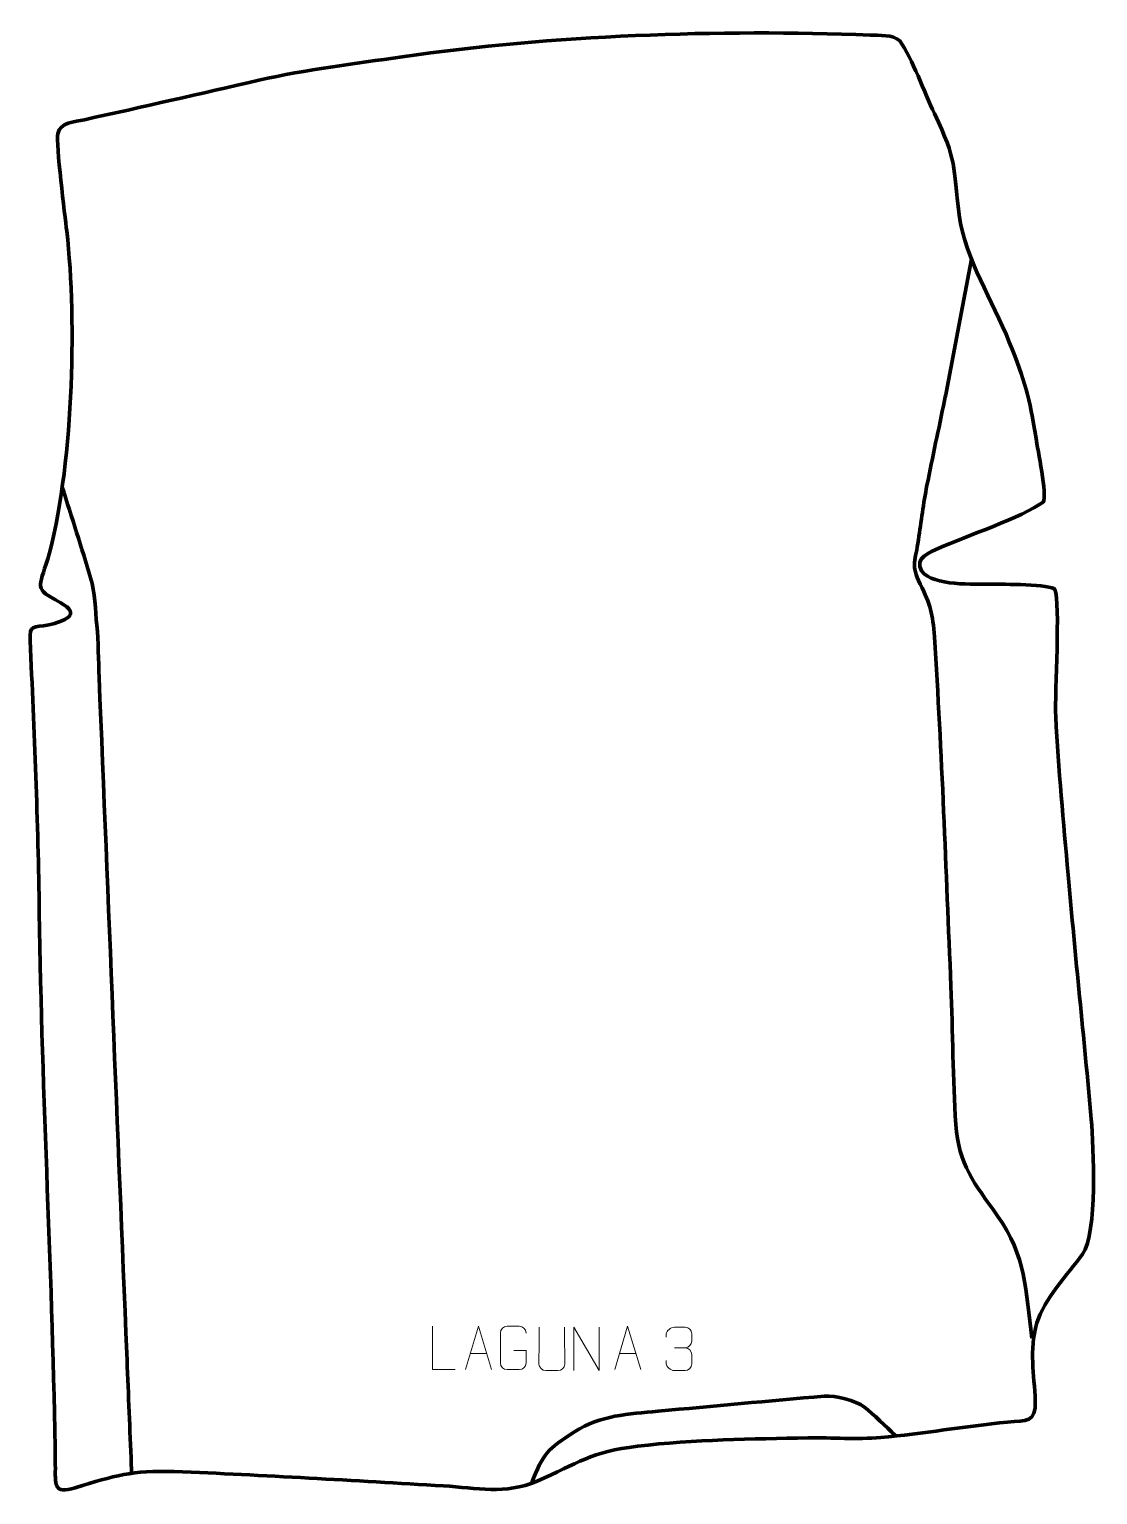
# Model space of a CAD drawing. Header units: millimetres. Extents: x -600 to 16, y 75 to 919.
import ezdxf

# ---------------------------------------------------------------- set-up
doc = ezdxf.new("R2010")
doc.units = ezdxf.units.MM
doc.header["$MEASUREMENT"] = 0
doc.layers.add('layer 2', color=7, linetype='Continuous')
doc.layers.add('layer 3', color=7, linetype='Continuous')

msp = doc.modelspace()

# ---------------------------------------------------------------- linework, layer by layer
at = {"layer": 'layer 2', "color": 140, "lineweight": 158}
for points, knots in [([(-21.7518, 164.822), (-25.5183, 192.4546), (-24.8055, 211.5937), (-41.7627, 235.5229), (-41.7627, 235.5229), (-54.6589, 253.7214), (-64.0047, 264.7057), (-65.5859, 287.9243), (-65.5859, 287.9243), (-67.3216, 314.186), (-67.2988, 341.1897), (-68.4254, 367.6441), (-68.4254, 367.6441), (-71.266, 434.4873), (-73.5658, 502.1991), (-77.9593, 568.9016), (-77.9593, 568.9016), (-78.8254, 582.0509), (-80.3054, 587.4073), (-86.0745, 599.2286), (-86.0745, 599.2286), (-91.6711, 610.6963), (-88.8789, 612.577), (-87.1331, 624.8495), (-87.1331, 624.8495), (-85.6331, 635.3938), (-84.2037, 645.7343), (-82.2341, 656.2156), (-82.2341, 656.2156), (-79.0205, 672.5205), (-75.4381, 688.7547), (-72.1258, 705.0413), (-72.1258, 705.0413), (-71.8267, 706.5166), (-71.5276, 707.992), (-71.2285, 709.4673), (-71.2285, 709.4673), (-71.2285, 709.4673), (-61.8357, 759.3414), (-61.8357, 759.3414), (-61.8357, 759.3414), (-61.8357, 759.3414), (-56.5662, 786.4384), (-56.5662, 786.4384)], [0, 0, 0, 0, 0.08333333, 0.08333333, 0.08333333, 0.08333333, 0.16666667, 0.16666667, 0.16666667, 0.16666667, 0.25, 0.25, 0.25, 0.25, 0.33333333, 0.33333333, 0.33333333, 0.33333333, 0.41666667, 0.41666667, 0.41666667, 0.41666667, 0.5, 0.5, 0.5, 0.5, 0.58333333, 0.58333333, 0.58333333, 0.58333333, 0.66666667, 0.66666667, 0.66666667, 0.66666667, 0.75, 0.75, 0.75, 0.75, 0.83333333, 0.83333333, 0.83333333, 0.83333333, 1, 1, 1, 1]), ([(-580.5202, 655.1096), (-575.1177, 637.8574), (-569.2873, 620.2348), (-564.187, 602.9536), (-564.187, 602.9536), (-561.6964, 594.5149), (-561.4484, 584.373), (-560.5958, 575.5394), (-560.5958, 575.5394), (-559.7161, 566.425), (-559.665, 554.9111), (-559.2812, 545.5234), (-559.2812, 545.5234), (-553.9714, 415.6268), (-548.6615, 285.7301), (-543.3517, 155.8335), (-543.3517, 155.8335), (-542.5348, 135.8494), (-541.7179, 115.8653), (-540.901, 95.8812), (-540.901, 95.8812), (-540.7785, 92.8836), (-540.6559, 89.886), (-540.5334, 86.8884)], [0, 0, 0, 0, 0.14285714, 0.14285714, 0.14285714, 0.14285714, 0.28571429, 0.28571429, 0.28571429, 0.28571429, 0.42857143, 0.42857143, 0.42857143, 0.42857143, 0.57142857, 0.57142857, 0.57142857, 0.57142857, 0.71428571, 0.71428571, 0.71428571, 0.71428571, 1, 1, 1, 1]), ([(-310.0965, 81.0627), (-303.455, 98.2011), (-300.909, 100.8977), (-285.2942, 110.824), (-285.2942, 110.824), (-270.3406, 120.33), (-254.3333, 121.1001), (-237.1487, 122.6727), (-237.1487, 122.6727), (-205.2467, 125.592), (-173.3452, 128.5713), (-141.4296, 131.332), (-141.4296, 131.332), (-134.8838, 131.8955), (-123.5332, 129.0095), (-118.2634, 125.0075), (-118.2634, 125.0075), (-112.717, 120.7955), (-105.8956, 113.7514), (-100.5982, 108.8055)], [0, 0, 0, 0, 0.16666667, 0.16666667, 0.16666667, 0.16666667, 0.33333333, 0.33333333, 0.33333333, 0.33333333, 0.5, 0.5, 0.5, 0.5, 0.66666667, 0.66666667, 0.66666667, 0.66666667, 1, 1, 1, 1])]:
    msp.add_open_spline(points, degree=3, knots=knots, dxfattribs=at)
at = {"layer": 'layer 2', "color": 250, "lineweight": 9}
for points, knots in [([(-354.1695, 146.6427), (-354.1695, 146.6427), (-367.1186, 146.6427), (-367.1186, 146.6427), (-367.1186, 146.6427), (-367.1186, 146.6427), (-367.1186, 171.5963), (-367.1186, 171.5963)], [0, 0, 0, 0, 0.33333333, 0.33333333, 0.33333333, 0.33333333, 1, 1, 1, 1]), ([(-348.1145, 146.6428), (-348.1145, 146.6428), (-340.7435, 171.5963), (-340.7435, 171.5963), (-340.7435, 171.5963), (-340.7435, 171.5963), (-333.1736, 146.6428), (-333.1736, 146.6428)], [0, 0, 0, 0, 0.33333333, 0.33333333, 0.33333333, 0.33333333, 1, 1, 1, 1]), ([(-320.3891, 157.6285), (-320.3891, 157.6285), (-313.221, 157.6285), (-313.221, 157.6285), (-313.221, 157.6285), (-313.221, 157.6285), (-313.221, 150.4604), (-313.221, 150.4604), (-313.221, 150.4604), (-313.3607, 148.137), (-315.0379, 146.6574), (-317.1857, 146.6466), (-317.1857, 146.6466), (-319.5175, 146.647), (-321.8495, 146.647), (-324.181, 146.6466), (-324.181, 146.6466), (-326.1059, 146.5412), (-328.0781, 148.4257), (-328.0669, 150.443), (-328.0669, 150.443), (-328.0665, 156.2131), (-328.0665, 161.9828), (-328.0669, 167.7521), (-328.0669, 167.7521), (-328.0627, 169.8902), (-326.3159, 171.6094), (-324.1636, 171.596), (-324.1636, 171.596), (-321.8379, 171.596), (-319.5118, 171.596), (-317.1857, 171.596), (-317.1857, 171.596), (-315.239, 171.6314), (-313.2476, 170.1399), (-313.221, 167.7022)], [0, 0, 0, 0, 0.1, 0.1, 0.1, 0.1, 0.2, 0.2, 0.2, 0.2, 0.3, 0.3, 0.3, 0.3, 0.4, 0.4, 0.4, 0.4, 0.5, 0.5, 0.5, 0.5, 0.6, 0.6, 0.6, 0.6, 0.7, 0.7, 0.7, 0.7, 0.8, 0.8, 0.8, 0.8, 1, 1, 1, 1]), ([(-291.0619, 171.1095), (-291.0623, 165.57), (-290.9665, 155.3682), (-290.9661, 149.8278), (-290.9661, 149.8278), (-291.1059, 147.5883), (-292.7831, 146.1621), (-294.9308, 146.1516), (-294.9308, 146.1516), (-297.2627, 146.152), (-299.5946, 146.152), (-301.9261, 146.1516), (-301.9261, 146.1516), (-303.8511, 146.0501), (-305.8232, 147.8666), (-305.812, 149.8111), (-305.812, 149.8111), (-305.8117, 155.373), (-305.7163, 165.5484), (-305.7167, 171.1095)], [0, 0, 0, 0, 0.16666667, 0.16666667, 0.16666667, 0.16666667, 0.33333333, 0.33333333, 0.33333333, 0.33333333, 0.5, 0.5, 0.5, 0.5, 0.66666667, 0.66666667, 0.66666667, 0.66666667, 1, 1, 1, 1]), ([(-285.7165, 146.1518), (-285.7165, 146.1518), (-285.7165, 171.1053), (-285.7165, 171.1053), (-285.7165, 171.1053), (-285.7165, 171.1053), (-271.0617, 146.1518), (-271.0617, 146.1518), (-271.0617, 146.1518), (-271.0617, 146.1518), (-271.0617, 171.1053), (-271.0617, 171.1053)], [0, 0, 0, 0, 0.25, 0.25, 0.25, 0.25, 0.5, 0.5, 0.5, 0.5, 1, 1, 1, 1]), ([(-262.1145, 146.6428), (-262.1145, 146.6428), (-254.7435, 171.5963), (-254.7435, 171.5963), (-254.7435, 171.5963), (-254.7435, 171.5963), (-247.1736, 146.6428), (-247.1736, 146.6428)], [0, 0, 0, 0, 0.33333333, 0.33333333, 0.33333333, 0.33333333, 1, 1, 1, 1]), ([(-232.4519, 165.3647), (-232.4519, 165.3647), (-232.4519, 167.2219), (-232.4519, 167.2219), (-232.4519, 167.2219), (-232.4662, 168.9638), (-229.8017, 171.0819), (-227.7426, 171.0592), (-227.7426, 171.0592), (-225.6785, 171.0592), (-223.6145, 171.0592), (-221.5508, 171.0592), (-221.5508, 171.0592), (-219.3563, 171.068), (-217.758, 169.2212), (-217.7136, 167.3091), (-217.7136, 167.3091), (-217.714, 165.874), (-217.714, 164.4389), (-217.7136, 163.0034), (-217.7136, 163.0034), (-217.7622, 161.3499), (-219.3648, 159.1199), (-221.5631, 159.1299), (-221.5631, 159.1299), (-219.3594, 159.1187), (-217.7514, 157.3155), (-217.6974, 155.256), (-217.6974, 155.256), (-217.6978, 153.4713), (-217.6978, 151.6866), (-217.6974, 149.9015), (-217.6974, 149.9015), (-217.6873, 147.8401), (-219.7422, 146.077), (-221.5631, 146.0851), (-221.5631, 146.0851), (-223.6284, 146.0854), (-225.6936, 146.0854), (-227.7592, 146.0851), (-227.7592, 146.0851), (-229.9278, 146.0966), (-232.4588, 148.4968), (-232.4774, 149.9586), (-232.4774, 149.9586), (-232.4774, 149.9586), (-232.4774, 151.8672), (-232.4774, 151.8672)], [0, 0, 0, 0, 0.07692308, 0.07692308, 0.07692308, 0.07692308, 0.15384615, 0.15384615, 0.15384615, 0.15384615, 0.23076923, 0.23076923, 0.23076923, 0.23076923, 0.30769231, 0.30769231, 0.30769231, 0.30769231, 0.38461538, 0.38461538, 0.38461538, 0.38461538, 0.46153846, 0.46153846, 0.46153846, 0.46153846, 0.53846154, 0.53846154, 0.53846154, 0.53846154, 0.61538462, 0.61538462, 0.61538462, 0.61538462, 0.69230769, 0.69230769, 0.69230769, 0.69230769, 0.76923077, 0.76923077, 0.76923077, 0.76923077, 0.84615385, 0.84615385, 0.84615385, 0.84615385, 1, 1, 1, 1])]:
    msp.add_open_spline(points, degree=3, knots=knots, dxfattribs=at)
for points in [[(-345.3919, 155.8922), (-345.3919, 155.8922), (-335.8962, 155.8922), (-335.8962, 155.8922)], [(-259.3919, 155.8922), (-259.3919, 155.8922), (-249.8962, 155.8922), (-249.8962, 155.8922)], [(-227.7422, 159.1195), (-227.7422, 159.1195), (-221.5458, 159.1195), (-221.5458, 159.1195)]]:
    msp.add_open_spline(points, degree=3, dxfattribs=at)
at = {"layer": 'layer 3', "color": 242, "lineweight": 158}
msp.add_open_spline([(-467.2454, 889.5967), (-439.2287, 896.0263), (-412.7185, 899.0416), (-384.5808, 903.1417), (-384.5808, 903.1417), (-298.3776, 915.6865), (-202.388, 918.9872), (-114.9575, 915.6867), (-114.9575, 915.6867), (-110.0899, 915.5029), (-101.6521, 915.9709), (-97.9062, 912.3716), (-97.9062, 912.3716), (-90.5229, 901.903), (-83.8756, 882.7829), (-77.9435, 870.4347), (-77.9435, 870.4347), (-64.8319, 842.94), (-67.1814, 840.7899), (-63.7473, 812.0188), (-63.7473, 812.0188), (-59.6981, 785.2883), (-44.6579, 763.3479), (-34.7698, 738.6736), (-34.7698, 738.6736), (-25.721, 716.0941), (-23.2064, 707.2919), (-19.3952, 683.2259), (-19.3952, 683.2259), (-18.4303, 677.3603), (-12.9058, 650.1881), (-15.193, 646.5904), (-15.193, 646.5904), (-27.5055, 637.6823), (-59.7609, 626.9694), (-75.4144, 619.9832), (-75.4144, 619.9832), (-80.2888, 617.8078), (-89.9416, 614.0879), (-85.3143, 606.8914), (-85.3143, 606.8914), (-78.2458, 597.655), (-55.3863, 599.6397), (-44.4101, 599.2586), (-44.4101, 599.2586), (-39.4548, 599.142), (-10.176, 599.356), (-8.5238, 596.1313), (-8.5238, 596.1313), (-5.2911, 588.2754), (-8.6503, 537.1852), (-8.005, 522.8179), (-8.005, 522.8179), (-6.5567, 492.8547), (-3.5012, 461.818), (-0.8863, 431.8503), (-0.8863, 431.8503), (3.2342, 384.8433), (8.2202, 337.9531), (12.468, 290.989), (12.468, 290.989), (13.7388, 274.5998), (16.1508, 225.6974), (7.4576, 213.1358), (7.4576, 213.1358), (-1.005, 201.7647), (-14.9196, 186.885), (-18.9, 173.5305), (-18.9, 173.5305), (-23.5187, 156.9971), (-20.4146, 144.6236), (-19.8258, 128.3179), (-19.8258, 128.3179), (-19.3867, 116.1563), (-24.7014, 117.3521), (-35.7909, 116.3695), (-35.7909, 116.3695), (-60.2746, 114.0839), (-84.6337, 109.6335), (-108.9005, 107.5059), (-108.9005, 107.5059), (-122.7389, 106.2926), (-136.5881, 107.5023), (-150.8696, 107.2667), (-150.8696, 107.2667), (-182.9457, 106.7374), (-216.2379, 106.3877), (-249.0329, 102.4793), (-249.0329, 102.4793), (-275.901, 99.2772), (-283.3784, 92.7304), (-306.8487, 82.2866), (-306.8487, 82.2866), (-325.792, 74.563), (-341.2486, 78.5114), (-360.8213, 79.6392), (-360.8213, 79.6392), (-412.3532, 82.6001), (-464.443, 85.9261), (-515.9824, 87.9195), (-515.9824, 87.9195), (-540.5906, 88.6229), (-550.0114, 85.592), (-572.9876, 78.5575), (-572.9876, 78.5575), (-585.8796, 74.6105), (-584.4017, 80.3321), (-584.5072, 91.8327), (-584.5072, 91.8327), (-585.9408, 197.9431), (-592.3152, 303.8068), (-593.7438, 410.0544), (-593.7438, 410.0544), (-594.4972, 462.2673), (-596.5726, 514.6665), (-599.0605, 566.8275), (-599.0605, 566.8275), (-599.5035, 576.1159), (-597.3251, 574.0182), (-588.1816, 575.8775), (-588.1816, 575.8775), (-579.853, 577.7285), (-568.4671, 581.584), (-581.8062, 588.7274), (-581.8062, 588.7274), (-597.1293, 596.9745), (-593.9437, 596.9383), (-588.876, 613.8705), (-588.876, 613.8705), (-574.621, 663.2283), (-571.7737, 750.0645), (-577.9387, 802.7632), (-577.9387, 802.7632), (-578.9738, 811.6114), (-584.191, 853.2242), (-583.0894, 858.8357), (-583.0894, 858.8357), (-581.8131, 865.337), (-573.4982, 865.6022), (-567.7515, 866.8734), (-567.7515, 866.8734), (-534.2527, 874.2834), (-500.6884, 881.926), (-467.2454, 889.5967)], degree=3, knots=[0, 0, 0, 0, 0.02702703, 0.02702703, 0.02702703, 0.02702703, 0.05405405, 0.05405405, 0.05405405, 0.05405405, 0.08108108, 0.08108108, 0.08108108, 0.08108108, 0.10810811, 0.10810811, 0.10810811, 0.10810811, 0.13513514, 0.13513514, 0.13513514, 0.13513514, 0.16216216, 0.16216216, 0.16216216, 0.16216216, 0.18918919, 0.18918919, 0.18918919, 0.18918919, 0.21621622, 0.21621622, 0.21621622, 0.21621622, 0.24324324, 0.24324324, 0.24324324, 0.24324324, 0.27027027, 0.27027027, 0.27027027, 0.27027027, 0.2972973, 0.2972973, 0.2972973, 0.2972973, 0.32432432, 0.32432432, 0.32432432, 0.32432432, 0.35135135, 0.35135135, 0.35135135, 0.35135135, 0.37837838, 0.37837838, 0.37837838, 0.37837838, 0.40540541, 0.40540541, 0.40540541, 0.40540541, 0.43243243, 0.43243243, 0.43243243, 0.43243243, 0.45945946, 0.45945946, 0.45945946, 0.45945946, 0.48648649, 0.48648649, 0.48648649, 0.48648649, 0.51351351, 0.51351351, 0.51351351, 0.51351351, 0.54054054, 0.54054054, 0.54054054, 0.54054054, 0.56756757, 0.56756757, 0.56756757, 0.56756757, 0.59459459, 0.59459459, 0.59459459, 0.59459459, 0.62162162, 0.62162162, 0.62162162, 0.62162162, 0.64864865, 0.64864865, 0.64864865, 0.64864865, 0.67567568, 0.67567568, 0.67567568, 0.67567568, 0.7027027, 0.7027027, 0.7027027, 0.7027027, 0.72972973, 0.72972973, 0.72972973, 0.72972973, 0.75675676, 0.75675676, 0.75675676, 0.75675676, 0.78378378, 0.78378378, 0.78378378, 0.78378378, 0.81081081, 0.81081081, 0.81081081, 0.81081081, 0.83783784, 0.83783784, 0.83783784, 0.83783784, 0.86486486, 0.86486486, 0.86486486, 0.86486486, 0.89189189, 0.89189189, 0.89189189, 0.89189189, 0.91891892, 0.91891892, 0.91891892, 0.91891892, 0.94594595, 0.94594595, 0.94594595, 0.94594595, 1, 1, 1, 1], dxfattribs=at)

doc.saveas('drawing.dxf')
